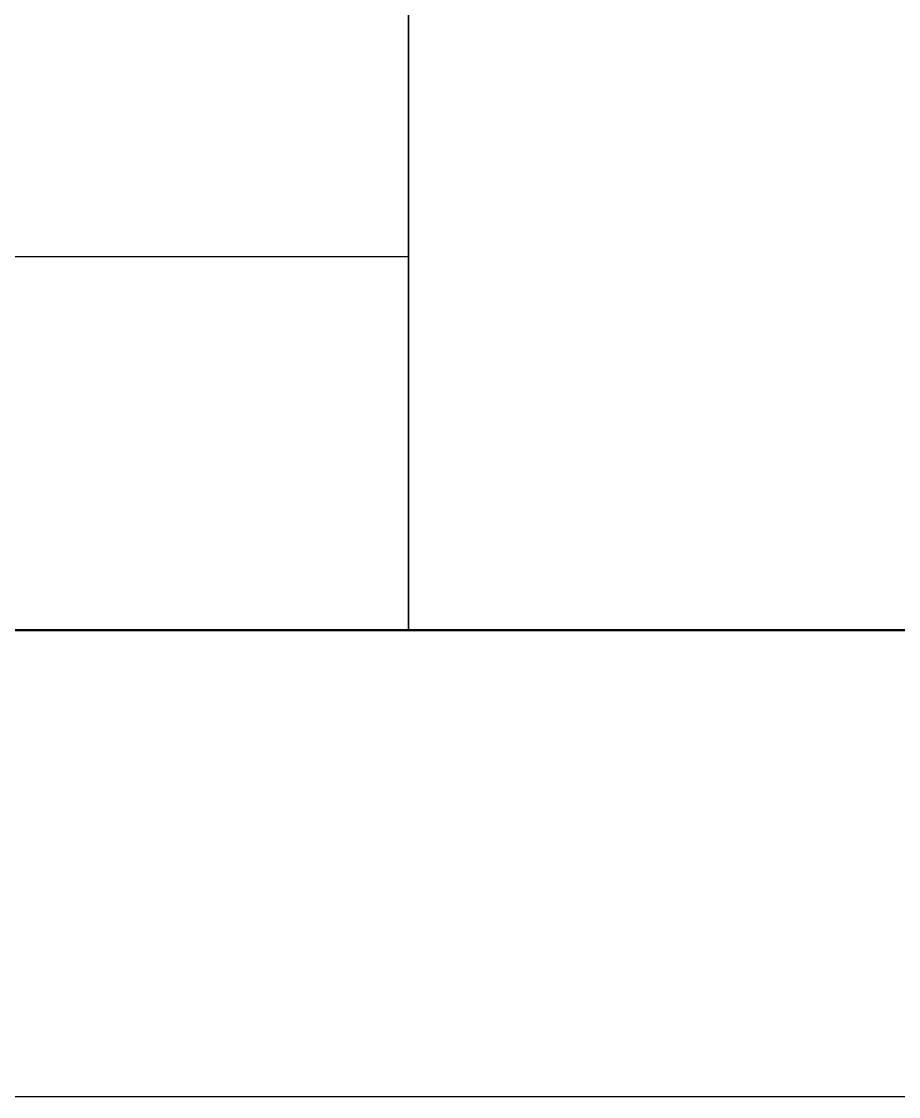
# Model space of a CAD drawing. Header units: millimetres. Extents: x 0 to 1320, y -350 to 297.
# Drawn here: x 321.7 to 340.51, y 0 to 23.05 of the extents above; entities that cross this region are included whole.
import ezdxf

# ---------------------------------------------------------------- set-up
doc = ezdxf.new("R2010")
doc.units = ezdxf.units.MM

msp = doc.modelspace()

# ---------------------------------------------------------------- linework, layer by layer
at = {"color": 1}
msp.add_lwpolyline([(0, 0), (420, 0), (420, 297), (0, 297), (0, 0)], dxfattribs=at)
at = {"lineweight": 50}
for points in [[(10, 10), (410, 10), (410, 287), (10, 287), (10, 10)], [(270, 10), (410, 10), (410, 42), (270, 42), (270, 10)]]:
    msp.add_lwpolyline(points, dxfattribs=at)
at = {"lineweight": 25}
for points in [[(330, 10), (330, 42)], [(270, 26), (285, 26), (330, 26), (330, 10)], [(330, 18), (270, 18)]]:
    msp.add_lwpolyline(points, dxfattribs=at)

doc.saveas('drawing.dxf')
